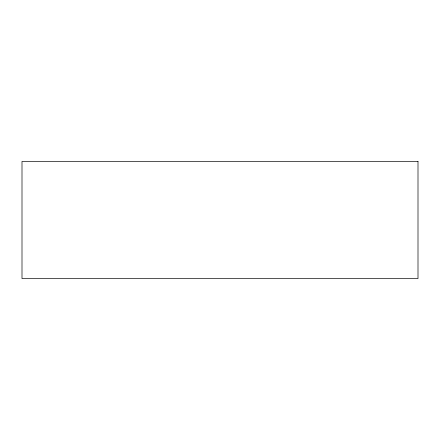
<?xml version="1.0" encoding="UTF-8"?>
<svg xmlns="http://www.w3.org/2000/svg" width="440" height="440" viewBox="0 0 440 440"><rect width="100%" height="100%" fill="white"/><g stroke="black" fill="none" stroke-linecap="round" stroke-linejoin="round"><path stroke-width="0.66" d="M418 161.436L22 161.436L22 278.564L418 278.564L418 161.436"/></g></svg>
